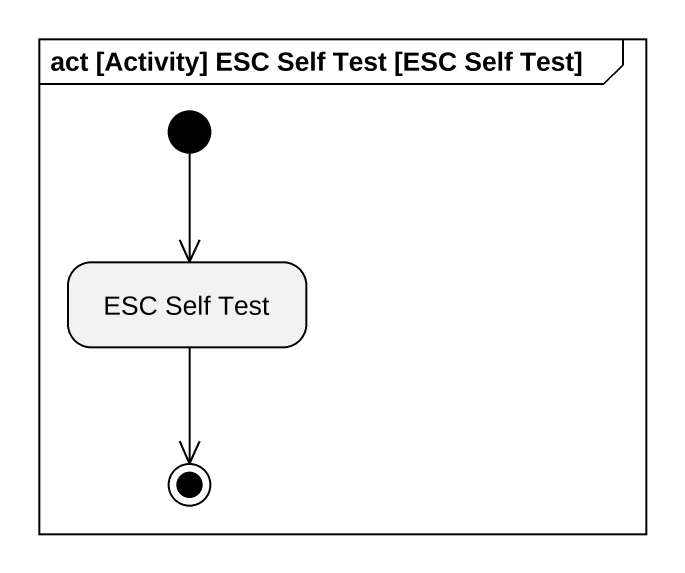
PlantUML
@startuml
mainframe act [Activity] ESC Self Test [ESC Self Test]
hide empty description
state "ESC Self Test" as ESC_Self_Test
[*] --> ESC_Self_Test
ESC_Self_Test --> [*]
@enduml
